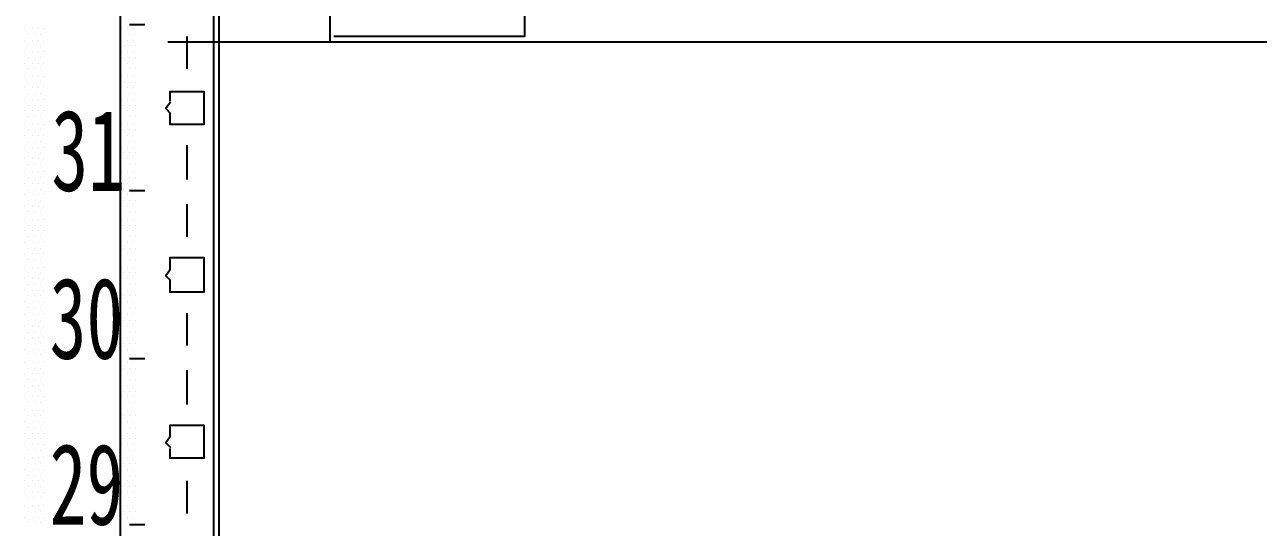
# Model space of a CAD drawing. Header units: metres. Extents: x 17 to 1264, y 17 to 859.
# Drawn here: x 380.9 to 474, y 449.8 to 487.7 of the extents above; entities that cross this region are included whole.
import ezdxf

# ---------------------------------------------------------------- set-up
doc = ezdxf.new("R2010")
doc.units = ezdxf.units.M
for name, color, linetype in [('LINES', 7, 'Continuous'), ('POLYLINES', 4, 'Continuous'), ('RECTS', 7, 'Continuous'), ('TEXTS', 3, 'Continuous')]:
    doc.layers.add(name, color=color, linetype=linetype)

msp = doc.modelspace()

# ---------------------------------------------------------------- linework, layer by layer
at = {"layer": 'LINES'}
for p, q in [((395.56, 96.77), (395.56, 692.06)), ((380.87, 487.44), (380.87, 487.44)), ((381.16, 487.01), (381.16, 487.01)), ((381.45, 487.44), (381.45, 487.44)), ((381.59, 487.01), (381.59, 487.01)), ((381.88, 487.44), (381.88, 487.44)), ((382.03, 487.01), (382.03, 487.01)), ((382.31, 487.44), (382.31, 487.44)), ((388.07, 487.44), (388.07, 487.44)), ((388.36, 487.01), (388.36, 487.01)), ((388.65, 487.44), (388.65, 487.44)), ((389.95, 487.73), (388.79, 487.73)), ((388.79, 487.01), (388.79, 487.01)), ((389.08, 487.44), (389.08, 487.44)), ((389.23, 487.01), (389.23, 487.01)), ((380.87, 486.58), (380.87, 486.58)), ((381.16, 486.14), (381.16, 486.14)), ((381.45, 486.58), (381.45, 486.58)), ((381.59, 486.14), (381.59, 486.14)), ((381.88, 486.58), (381.88, 486.58)), ((382.03, 486.14), (382.03, 486.14)), ((382.31, 486.58), (382.31, 486.58)), ((388.07, 486.58), (388.07, 486.58)), ((388.36, 486.14), (388.36, 486.14)), ((388.65, 486.58), (388.65, 486.58)), ((388.79, 486.14), (388.79, 486.14)), ((389.08, 486.58), (389.08, 486.58)), ((389.23, 486.14), (389.23, 486.14)), ((393.11, 486.86), (393.11, 484.42)), ((380.87, 485.71), (380.87, 485.71)), ((381.16, 485.28), (381.16, 485.28)), ((381.45, 485.71), (381.45, 485.71)), ((381.59, 485.28), (381.59, 485.28)), ((381.88, 485.71), (381.88, 485.71)), ((382.03, 485.28), (382.03, 485.28)), ((382.31, 485.71), (382.31, 485.71)), ((388.07, 485.71), (388.07, 485.71)), ((388.36, 485.28), (388.36, 485.28)), ((388.65, 485.71), (388.65, 485.71)), ((388.79, 485.28), (388.79, 485.28)), ((389.08, 485.71), (389.08, 485.71)), ((389.23, 485.28), (389.23, 485.28)), ((380.87, 484.85), (380.87, 484.85)), ((381.16, 484.42), (381.16, 484.42)), ((381.45, 484.85), (381.45, 484.85)), ((381.59, 484.42), (381.59, 484.42)), ((381.88, 484.85), (381.88, 484.85)), ((382.03, 484.42), (382.03, 484.42)), ((382.31, 484.85), (382.31, 484.85)), ((388.07, 484.85), (388.07, 484.85)), ((388.36, 484.42), (388.36, 484.42)), ((388.65, 484.85), (388.65, 484.85)), ((388.79, 484.42), (388.79, 484.42)), ((389.08, 484.85), (389.08, 484.85)), ((389.23, 484.42), (389.23, 484.42)), ((380.87, 483.84), (380.87, 483.84)), ((381.16, 483.41), (381.16, 483.41)), ((381.45, 483.84), (381.45, 483.84)), ((381.59, 483.41), (381.59, 483.41)), ((381.88, 483.84), (381.88, 483.84)), ((382.03, 483.41), (382.03, 483.41)), ((382.31, 483.84), (382.31, 483.84)), ((388.07, 483.84), (388.07, 483.84)), ((388.36, 483.41), (388.36, 483.41)), ((388.65, 483.84), (388.65, 483.84)), ((388.79, 483.41), (388.79, 483.41)), ((389.08, 483.84), (389.08, 483.84)), ((389.23, 483.41), (389.23, 483.41)), ((380.87, 482.98), (380.87, 482.98)), ((381.16, 482.54), (381.16, 482.54)), ((381.45, 482.98), (381.45, 482.98)), ((381.59, 482.54), (381.59, 482.54)), ((381.88, 482.98), (381.88, 482.98)), ((382.03, 482.54), (382.03, 482.54)), ((382.31, 482.98), (382.31, 482.98)), ((388.07, 482.98), (388.07, 482.98)), ((388.36, 482.54), (388.36, 482.54)), ((388.65, 482.98), (388.65, 482.98)), ((388.79, 482.54), (388.79, 482.54)), ((389.08, 482.98), (389.08, 482.98)), ((389.23, 482.54), (389.23, 482.54)), ((380.87, 482.11), (380.87, 482.11)), ((381.16, 481.68), (381.16, 481.68)), ((381.45, 482.11), (381.45, 482.11)), ((381.59, 481.68), (381.59, 481.68)), ((381.88, 482.11), (381.88, 482.11)), ((382.03, 481.68), (382.03, 481.68)), ((382.31, 482.11), (382.31, 482.11)), ((388.07, 482.11), (388.07, 482.11)), ((388.36, 481.68), (388.36, 481.68)), ((388.65, 482.11), (388.65, 482.11)), ((388.79, 481.68), (388.79, 481.68)), ((389.08, 482.11), (389.08, 482.11)), ((389.23, 481.68), (389.23, 481.68)), ((380.87, 481.25), (380.87, 481.25)), ((381.16, 480.82), (381.16, 480.82)), ((381.45, 481.25), (381.45, 481.25)), ((381.59, 480.82), (381.59, 480.82)), ((381.88, 481.25), (381.88, 481.25)), ((382.03, 480.82), (382.03, 480.82)), ((382.31, 481.25), (382.31, 481.25)), ((388.07, 481.25), (388.07, 481.25)), ((388.36, 480.82), (388.36, 480.82)), ((388.65, 481.25), (388.65, 481.25)), ((388.79, 480.82), (388.79, 480.82)), ((389.08, 481.25), (389.08, 481.25)), ((389.23, 480.82), (389.23, 480.82)), ((380.87, 480.24), (380.87, 480.24)), ((381.16, 479.81), (381.16, 479.81)), ((381.45, 480.24), (381.45, 480.24)), ((381.59, 479.81), (381.59, 479.81)), ((381.88, 480.24), (381.88, 480.24)), ((382.03, 479.81), (382.03, 479.81)), ((382.31, 480.24), (382.31, 480.24)), ((388.07, 480.24), (388.07, 480.24)), ((388.36, 479.81), (388.36, 479.81)), ((388.65, 480.24), (388.65, 480.24)), ((388.79, 479.81), (388.79, 479.81)), ((389.08, 480.24), (389.08, 480.24)), ((389.23, 479.81), (389.23, 479.81)), ((380.87, 479.38), (380.87, 479.38)), ((381.16, 478.94), (381.16, 478.94)), ((381.45, 479.38), (381.45, 479.38)), ((381.59, 478.94), (381.59, 478.94)), ((381.88, 479.38), (381.88, 479.38)), ((382.03, 478.94), (382.03, 478.94)), ((382.31, 479.38), (382.31, 479.38)), ((388.07, 479.38), (388.07, 479.38)), ((388.36, 478.94), (388.36, 478.94)), ((388.65, 479.38), (388.65, 479.38)), ((388.79, 478.94), (388.79, 478.94)), ((389.08, 479.38), (389.08, 479.38)), ((389.23, 478.94), (389.23, 478.94)), ((393.11, 478.66), (393.11, 476.06)), ((380.87, 478.51), (380.87, 478.51)), ((380.87, 477.65), (380.87, 477.65)), ((381.16, 478.08), (381.16, 478.08)), ((381.45, 478.51), (381.45, 478.51)), ((381.45, 477.65), (381.45, 477.65)), ((381.59, 478.08), (381.59, 478.08)), ((381.88, 478.51), (381.88, 478.51)), ((381.88, 477.65), (381.88, 477.65)), ((382.03, 478.08), (382.03, 478.08)), ((382.31, 478.51), (382.31, 478.51)), ((382.31, 477.65), (382.31, 477.65)), ((388.07, 478.51), (388.07, 478.51)), ((388.07, 477.65), (388.07, 477.65)), ((388.36, 478.08), (388.36, 478.08)), ((388.65, 478.51), (388.65, 478.51)), ((388.65, 477.65), (388.65, 477.65)), ((388.79, 478.08), (388.79, 478.08)), ((389.08, 478.51), (389.08, 478.51)), ((389.08, 477.65), (389.08, 477.65)), ((389.23, 478.08), (389.23, 478.08)), ((381.16, 477.22), (381.16, 477.22)), ((381.59, 477.22), (381.59, 477.22)), ((382.03, 477.22), (382.03, 477.22)), ((388.36, 477.22), (388.36, 477.22)), ((388.79, 477.22), (388.79, 477.22)), ((389.23, 477.22), (389.23, 477.22)), ((380.87, 476.64), (380.87, 476.64)), ((380.87, 475.78), (380.87, 475.78)), ((381.16, 476.21), (381.16, 476.21)), ((381.45, 476.64), (381.45, 476.64)), ((381.45, 475.78), (381.45, 475.78)), ((381.59, 476.21), (381.59, 476.21)), ((381.88, 476.64), (381.88, 476.64)), ((381.88, 475.78), (381.88, 475.78)), ((382.03, 476.21), (382.03, 476.21)), ((382.31, 476.64), (382.31, 476.64)), ((382.31, 475.78), (382.31, 475.78)), ((388.07, 476.64), (388.07, 476.64)), ((388.07, 475.78), (388.07, 475.78)), ((388.36, 476.21), (388.36, 476.21)), ((388.65, 476.64), (388.65, 476.64)), ((388.65, 475.78), (388.65, 475.78)), ((388.79, 476.21), (388.79, 476.21)), ((389.08, 476.64), (389.08, 476.64)), ((389.08, 475.78), (389.08, 475.78)), ((389.23, 476.21), (389.23, 476.21)), ((380.87, 474.91), (380.87, 474.91)), ((381.16, 475.34), (381.16, 475.34)), ((381.45, 474.91), (381.45, 474.91)), ((381.59, 475.34), (381.59, 475.34)), ((381.88, 474.91), (381.88, 474.91)), ((382.03, 475.34), (382.03, 475.34)), ((382.31, 474.91), (382.31, 474.91)), ((388.07, 474.91), (388.07, 474.91)), ((388.36, 475.34), (388.36, 475.34)), ((388.65, 474.91), (388.65, 474.91)), ((388.79, 475.34), (388.79, 475.34)), ((389.95, 475.2), (388.79, 475.2)), ((389.08, 474.91), (389.08, 474.91)), ((389.23, 475.34), (389.23, 475.34)), ((380.87, 474.05), (380.87, 474.05)), ((381.16, 474.48), (381.16, 474.48)), ((381.45, 474.05), (381.45, 474.05)), ((381.59, 474.48), (381.59, 474.48)), ((381.88, 474.05), (381.88, 474.05)), ((382.03, 474.48), (382.03, 474.48)), ((382.31, 474.05), (382.31, 474.05)), ((388.07, 474.05), (388.07, 474.05)), ((388.36, 474.48), (388.36, 474.48)), ((388.65, 474.05), (388.65, 474.05)), ((388.79, 474.48), (388.79, 474.48)), ((389.08, 474.05), (389.08, 474.05)), ((389.23, 474.48), (389.23, 474.48)), ((393.11, 474.19), (393.11, 471.74)), ((380.87, 473.04), (380.87, 473.04)), ((381.16, 473.62), (381.16, 473.62)), ((381.45, 473.04), (381.45, 473.04)), ((381.59, 473.62), (381.59, 473.62)), ((381.88, 473.04), (381.88, 473.04)), ((382.03, 473.62), (382.03, 473.62)), ((382.31, 473.04), (382.31, 473.04)), ((388.07, 473.04), (388.07, 473.04)), ((388.36, 473.62), (388.36, 473.62)), ((388.65, 473.04), (388.65, 473.04)), ((388.79, 473.62), (388.79, 473.62)), ((389.08, 473.04), (389.08, 473.04)), ((389.23, 473.62), (389.23, 473.62)), ((380.87, 472.18), (380.87, 472.18)), ((381.16, 472.61), (381.16, 472.61)), ((381.45, 472.18), (381.45, 472.18)), ((381.59, 472.61), (381.59, 472.61)), ((381.88, 472.18), (381.88, 472.18)), ((382.03, 472.61), (382.03, 472.61)), ((382.31, 472.18), (382.31, 472.18)), ((388.07, 472.18), (388.07, 472.18)), ((388.36, 472.61), (388.36, 472.61)), ((388.65, 472.18), (388.65, 472.18)), ((388.79, 472.61), (388.79, 472.61)), ((389.08, 472.18), (389.08, 472.18)), ((389.23, 472.61), (389.23, 472.61)), ((380.87, 471.31), (380.87, 471.31)), ((381.16, 471.74), (381.16, 471.74)), ((381.45, 471.31), (381.45, 471.31)), ((381.59, 471.74), (381.59, 471.74)), ((381.88, 471.31), (381.88, 471.31)), ((382.03, 471.74), (382.03, 471.74)), ((382.31, 471.31), (382.31, 471.31)), ((388.07, 471.31), (388.07, 471.31)), ((388.36, 471.74), (388.36, 471.74)), ((388.65, 471.31), (388.65, 471.31)), ((388.79, 471.74), (388.79, 471.74)), ((389.08, 471.31), (389.08, 471.31)), ((389.23, 471.74), (389.23, 471.74)), ((380.87, 470.45), (380.87, 470.45)), ((381.16, 470.88), (381.16, 470.88)), ((381.45, 470.45), (381.45, 470.45)), ((381.59, 470.88), (381.59, 470.88)), ((381.88, 470.45), (381.88, 470.45)), ((382.03, 470.88), (382.03, 470.88)), ((382.31, 470.45), (382.31, 470.45)), ((388.07, 470.45), (388.07, 470.45)), ((388.36, 470.88), (388.36, 470.88)), ((388.65, 470.45), (388.65, 470.45)), ((388.79, 470.88), (388.79, 470.88)), ((389.08, 470.45), (389.08, 470.45)), ((389.23, 470.88), (389.23, 470.88)), ((380.87, 469.44), (380.87, 469.44)), ((381.16, 470.02), (381.16, 470.02)), ((381.45, 469.44), (381.45, 469.44)), ((381.59, 470.02), (381.59, 470.02)), ((381.88, 469.44), (381.88, 469.44)), ((382.03, 470.02), (382.03, 470.02)), ((382.31, 469.44), (382.31, 469.44)), ((388.07, 469.44), (388.07, 469.44)), ((388.36, 470.02), (388.36, 470.02)), ((388.65, 469.44), (388.65, 469.44)), ((388.79, 470.02), (388.79, 470.02)), ((389.08, 469.44), (389.08, 469.44)), ((389.23, 470.02), (389.23, 470.02)), ((380.87, 468.58), (380.87, 468.58)), ((381.16, 469.01), (381.16, 469.01)), ((381.45, 468.58), (381.45, 468.58)), ((381.59, 469.01), (381.59, 469.01)), ((381.88, 468.58), (381.88, 468.58)), ((382.03, 469.01), (382.03, 469.01)), ((382.31, 468.58), (382.31, 468.58)), ((388.07, 468.58), (388.07, 468.58)), ((388.36, 469.01), (388.36, 469.01)), ((388.65, 468.58), (388.65, 468.58)), ((388.79, 469.01), (388.79, 469.01)), ((389.08, 468.58), (389.08, 468.58)), ((389.23, 469.01), (389.23, 469.01)), ((380.87, 467.71), (380.87, 467.71)), ((381.16, 468.14), (381.16, 468.14)), ((381.45, 467.71), (381.45, 467.71)), ((381.59, 468.14), (381.59, 468.14)), ((381.88, 467.71), (381.88, 467.71)), ((382.03, 468.14), (382.03, 468.14)), ((382.31, 467.71), (382.31, 467.71)), ((388.07, 467.71), (388.07, 467.71)), ((388.36, 468.14), (388.36, 468.14)), ((388.65, 467.71), (388.65, 467.71)), ((388.79, 468.14), (388.79, 468.14)), ((389.08, 467.71), (389.08, 467.71)), ((389.23, 468.14), (389.23, 468.14)), ((380.87, 466.85), (380.87, 466.85)), ((381.16, 467.28), (381.16, 467.28)), ((381.45, 466.85), (381.45, 466.85)), ((381.59, 467.28), (381.59, 467.28)), ((381.88, 466.85), (381.88, 466.85)), ((382.03, 467.28), (382.03, 467.28)), ((382.31, 466.85), (382.31, 466.85)), ((388.07, 466.85), (388.07, 466.85)), ((388.36, 467.28), (388.36, 467.28)), ((388.65, 466.85), (388.65, 466.85)), ((388.79, 467.28), (388.79, 467.28)), ((389.08, 466.85), (389.08, 466.85)), ((389.23, 467.28), (389.23, 467.28)), ((380.87, 465.84), (380.87, 465.84)), ((381.16, 466.42), (381.16, 466.42)), ((381.45, 465.84), (381.45, 465.84)), ((381.59, 466.42), (381.59, 466.42)), ((381.88, 465.84), (381.88, 465.84)), ((382.03, 466.42), (382.03, 466.42)), ((382.31, 465.84), (382.31, 465.84)), ((388.07, 465.84), (388.07, 465.84)), ((388.36, 466.42), (388.36, 466.42)), ((388.65, 465.84), (388.65, 465.84)), ((388.79, 466.42), (388.79, 466.42)), ((389.08, 465.84), (389.08, 465.84)), ((389.23, 466.42), (389.23, 466.42)), ((393.11, 465.98), (393.11, 463.54)), ((380.87, 464.98), (380.87, 464.98)), ((381.16, 465.41), (381.16, 465.41)), ((381.45, 464.98), (381.45, 464.98)), ((381.59, 465.41), (381.59, 465.41)), ((381.88, 464.98), (381.88, 464.98)), ((382.03, 465.41), (382.03, 465.41)), ((382.31, 464.98), (382.31, 464.98)), ((388.07, 464.98), (388.07, 464.98)), ((388.36, 465.41), (388.36, 465.41)), ((388.65, 464.98), (388.65, 464.98)), ((388.79, 465.41), (388.79, 465.41)), ((389.08, 464.98), (389.08, 464.98)), ((389.23, 465.41), (389.23, 465.41)), ((380.87, 464.11), (380.87, 464.11)), ((381.16, 464.54), (381.16, 464.54)), ((381.16, 463.68), (381.16, 463.68)), ((381.45, 464.11), (381.45, 464.11)), ((381.59, 464.54), (381.59, 464.54)), ((381.59, 463.68), (381.59, 463.68)), ((381.88, 464.11), (381.88, 464.11)), ((382.03, 464.54), (382.03, 464.54)), ((382.03, 463.68), (382.03, 463.68)), ((382.31, 464.11), (382.31, 464.11)), ((388.07, 464.11), (388.07, 464.11)), ((388.36, 464.54), (388.36, 464.54)), ((388.36, 463.68), (388.36, 463.68)), ((388.65, 464.11), (388.65, 464.11)), ((388.79, 464.54), (388.79, 464.54)), ((388.79, 463.68), (388.79, 463.68)), ((389.08, 464.11), (389.08, 464.11)), ((389.23, 464.54), (389.23, 464.54)), ((389.23, 463.68), (389.23, 463.68)), ((380.87, 463.25), (380.87, 463.25)), ((381.16, 462.82), (381.16, 462.82)), ((381.45, 463.25), (381.45, 463.25)), ((381.59, 462.82), (381.59, 462.82)), ((381.88, 463.25), (381.88, 463.25)), ((382.03, 462.82), (382.03, 462.82)), ((382.31, 463.25), (382.31, 463.25)), ((388.07, 463.25), (388.07, 463.25)), ((388.36, 462.82), (388.36, 462.82)), ((388.65, 463.25), (388.65, 463.25)), ((388.79, 462.82), (388.79, 462.82)), ((389.08, 463.25), (389.08, 463.25)), ((389.23, 462.82), (389.23, 462.82)), ((380.87, 462.24), (380.87, 462.24)), ((381.16, 461.81), (381.16, 461.81)), ((381.45, 462.24), (381.45, 462.24)), ((381.59, 461.81), (381.59, 461.81)), ((381.88, 462.24), (381.88, 462.24)), ((382.03, 461.81), (382.03, 461.81)), ((382.31, 462.24), (382.31, 462.24)), ((388.07, 462.24), (388.07, 462.24)), ((388.36, 461.81), (388.36, 461.81)), ((388.65, 462.24), (388.65, 462.24)), ((389.95, 462.53), (388.79, 462.53)), ((388.79, 461.81), (388.79, 461.81)), ((389.08, 462.24), (389.08, 462.24)), ((389.23, 461.81), (389.23, 461.81)), ((380.87, 461.38), (380.87, 461.38)), ((381.16, 460.94), (381.16, 460.94)), ((381.45, 461.38), (381.45, 461.38)), ((381.59, 460.94), (381.59, 460.94)), ((381.88, 461.38), (381.88, 461.38)), ((382.03, 460.94), (382.03, 460.94)), ((382.31, 461.38), (382.31, 461.38)), ((388.07, 461.38), (388.07, 461.38)), ((388.36, 460.94), (388.36, 460.94)), ((388.65, 461.38), (388.65, 461.38)), ((388.79, 460.94), (388.79, 460.94)), ((389.08, 461.38), (389.08, 461.38)), ((389.23, 460.94), (389.23, 460.94)), ((393.11, 461.66), (393.11, 459.07)), ((380.87, 460.51), (380.87, 460.51)), ((381.16, 460.08), (381.16, 460.08)), ((381.45, 460.51), (381.45, 460.51)), ((381.59, 460.08), (381.59, 460.08)), ((381.88, 460.51), (381.88, 460.51)), ((382.03, 460.08), (382.03, 460.08)), ((382.31, 460.51), (382.31, 460.51)), ((388.07, 460.51), (388.07, 460.51)), ((388.36, 460.08), (388.36, 460.08)), ((388.65, 460.51), (388.65, 460.51)), ((388.79, 460.08), (388.79, 460.08)), ((389.08, 460.51), (389.08, 460.51)), ((389.23, 460.08), (389.23, 460.08)), ((380.87, 459.65), (380.87, 459.65)), ((381.16, 459.22), (381.16, 459.22)), ((381.45, 459.65), (381.45, 459.65)), ((381.59, 459.22), (381.59, 459.22)), ((381.88, 459.65), (381.88, 459.65)), ((382.03, 459.22), (382.03, 459.22)), ((382.31, 459.65), (382.31, 459.65)), ((388.07, 459.65), (388.07, 459.65)), ((388.36, 459.22), (388.36, 459.22)), ((388.65, 459.65), (388.65, 459.65)), ((388.79, 459.22), (388.79, 459.22)), ((389.08, 459.65), (389.08, 459.65)), ((389.23, 459.22), (389.23, 459.22)), ((380.87, 458.64), (380.87, 458.64)), ((381.16, 458.21), (381.16, 458.21)), ((381.45, 458.64), (381.45, 458.64)), ((381.59, 458.21), (381.59, 458.21)), ((381.88, 458.64), (381.88, 458.64)), ((382.03, 458.21), (382.03, 458.21)), ((382.31, 458.64), (382.31, 458.64)), ((388.07, 458.64), (388.07, 458.64)), ((388.36, 458.21), (388.36, 458.21)), ((388.65, 458.64), (388.65, 458.64)), ((388.79, 458.21), (388.79, 458.21)), ((389.08, 458.64), (389.08, 458.64)), ((389.23, 458.21), (389.23, 458.21)), ((380.87, 457.78), (380.87, 457.78)), ((381.16, 457.34), (381.16, 457.34)), ((381.45, 457.78), (381.45, 457.78)), ((381.59, 457.34), (381.59, 457.34)), ((381.88, 457.78), (381.88, 457.78)), ((382.03, 457.34), (382.03, 457.34)), ((382.31, 457.78), (382.31, 457.78)), ((388.07, 457.78), (388.07, 457.78)), ((388.36, 457.34), (388.36, 457.34)), ((388.65, 457.78), (388.65, 457.78)), ((388.79, 457.34), (388.79, 457.34)), ((389.08, 457.78), (389.08, 457.78)), ((389.23, 457.34), (389.23, 457.34)), ((380.87, 456.91), (380.87, 456.91)), ((381.16, 456.48), (381.16, 456.48)), ((381.45, 456.91), (381.45, 456.91)), ((381.59, 456.48), (381.59, 456.48)), ((381.88, 456.91), (381.88, 456.91)), ((382.03, 456.48), (382.03, 456.48)), ((382.31, 456.91), (382.31, 456.91)), ((388.07, 456.91), (388.07, 456.91)), ((388.36, 456.48), (388.36, 456.48)), ((388.65, 456.91), (388.65, 456.91)), ((388.79, 456.48), (388.79, 456.48)), ((389.08, 456.91), (389.08, 456.91)), ((389.23, 456.48), (389.23, 456.48)), ((380.87, 456.05), (380.87, 456.05)), ((381.16, 455.62), (381.16, 455.62)), ((381.45, 456.05), (381.45, 456.05)), ((381.59, 455.62), (381.59, 455.62)), ((381.88, 456.05), (381.88, 456.05)), ((382.03, 455.62), (382.03, 455.62)), ((382.31, 456.05), (382.31, 456.05)), ((388.07, 456.05), (388.07, 456.05)), ((388.36, 455.62), (388.36, 455.62)), ((388.65, 456.05), (388.65, 456.05)), ((388.79, 455.62), (388.79, 455.62)), ((389.08, 456.05), (389.08, 456.05)), ((389.23, 455.62), (389.23, 455.62)), ((380.87, 455.04), (380.87, 455.04)), ((381.16, 454.61), (381.16, 454.61)), ((381.45, 455.04), (381.45, 455.04)), ((381.59, 454.61), (381.59, 454.61)), ((381.88, 455.04), (381.88, 455.04)), ((382.03, 454.61), (382.03, 454.61)), ((382.31, 455.04), (382.31, 455.04)), ((388.07, 455.04), (388.07, 455.04)), ((388.36, 454.61), (388.36, 454.61)), ((388.65, 455.04), (388.65, 455.04)), ((388.79, 454.61), (388.79, 454.61)), ((389.08, 455.04), (389.08, 455.04)), ((389.23, 454.61), (389.23, 454.61)), ((380.87, 454.18), (380.87, 454.18)), ((381.16, 453.74), (381.16, 453.74)), ((381.45, 454.18), (381.45, 454.18)), ((381.59, 453.74), (381.59, 453.74)), ((381.88, 454.18), (381.88, 454.18)), ((382.03, 453.74), (382.03, 453.74)), ((382.31, 454.18), (382.31, 454.18)), ((388.07, 454.18), (388.07, 454.18)), ((388.36, 453.74), (388.36, 453.74)), ((388.65, 454.18), (388.65, 454.18)), ((388.79, 453.74), (388.79, 453.74)), ((389.08, 454.18), (389.08, 454.18)), ((389.23, 453.74), (389.23, 453.74)), ((380.87, 453.31), (380.87, 453.31)), ((381.16, 452.88), (381.16, 452.88)), ((381.45, 453.31), (381.45, 453.31)), ((381.59, 452.88), (381.59, 452.88)), ((381.88, 453.31), (381.88, 453.31)), ((382.03, 452.88), (382.03, 452.88)), ((382.31, 453.31), (382.31, 453.31)), ((388.07, 453.31), (388.07, 453.31)), ((388.36, 452.88), (388.36, 452.88)), ((388.65, 453.31), (388.65, 453.31)), ((388.79, 452.88), (388.79, 452.88)), ((389.08, 453.31), (389.08, 453.31)), ((389.23, 452.88), (389.23, 452.88)), ((393.11, 453.31), (393.11, 450.86)), ((380.87, 452.45), (380.87, 452.45)), ((381.16, 452.02), (381.16, 452.02)), ((381.45, 452.45), (381.45, 452.45)), ((381.59, 452.02), (381.59, 452.02)), ((381.88, 452.45), (381.88, 452.45)), ((382.03, 452.02), (382.03, 452.02)), ((382.31, 452.45), (382.31, 452.45)), ((388.07, 452.45), (388.07, 452.45)), ((388.36, 452.02), (388.36, 452.02)), ((388.65, 452.45), (388.65, 452.45)), ((388.79, 452.02), (388.79, 452.02)), ((389.08, 452.45), (389.08, 452.45)), ((389.23, 452.02), (389.23, 452.02)), ((380.87, 451.44), (380.87, 451.44)), ((381.16, 451.01), (381.16, 451.01)), ((381.45, 451.44), (381.45, 451.44)), ((381.59, 451.01), (381.59, 451.01)), ((381.88, 451.44), (381.88, 451.44)), ((382.03, 451.01), (382.03, 451.01)), ((382.31, 451.44), (382.31, 451.44)), ((388.07, 451.44), (388.07, 451.44)), ((388.36, 451.01), (388.36, 451.01)), ((388.65, 451.44), (388.65, 451.44)), ((388.79, 451.01), (388.79, 451.01)), ((389.08, 451.44), (389.08, 451.44)), ((389.23, 451.01), (389.23, 451.01)), ((380.87, 450.58), (380.87, 450.58)), ((381.16, 450.14), (381.16, 450.14)), ((381.45, 450.58), (381.45, 450.58)), ((381.59, 450.14), (381.59, 450.14)), ((381.88, 450.58), (381.88, 450.58)), ((382.03, 450.14), (382.03, 450.14)), ((382.31, 450.58), (382.31, 450.58)), ((388.07, 450.58), (388.07, 450.58)), ((388.36, 450.14), (388.36, 450.14)), ((388.65, 450.58), (388.65, 450.58)), ((388.79, 450.14), (388.79, 450.14)), ((389.95, 450), (388.79, 450)), ((389.08, 450.58), (389.08, 450.58)), ((389.23, 450.14), (389.23, 450.14))]:
    msp.add_line(p, q, dxfattribs=at)
at = {"layer": 'POLYLINES'}
for points in [[(388.07, 692.06), (388.07, 550.08), (388.07, 96.77)], [(395.13, 674.78), (395.13, 535.82), (395.13, 96.77)], [(391.82, 481.1), (391.82, 480.24), (394.41, 480.24), (394.41, 482.69), (391.82, 482.69), (391.82, 481.97)], [(391.88, 481.9), (391.53, 481.41), (391.88, 481.05)], [(391.82, 468.43), (391.82, 467.57), (394.41, 467.57), (394.41, 470.16), (391.82, 470.16), (391.82, 469.3)], [(391.88, 469.29), (391.53, 468.79), (391.88, 468.44)], [(391.82, 455.76), (391.82, 455.04), (394.41, 455.04), (394.41, 457.49), (391.82, 457.49), (391.82, 456.62)], [(391.88, 456.68), (391.53, 456.18), (391.88, 455.83)]]:
    msp.add_lwpolyline(points, dxfattribs=at)
at = {"layer": 'RECTS'}
for points in [[(391.67, 549.07), (403.91, 549.07), (403.91, 486.43), (391.67, 486.43)], [(403.91, 549.07), (529.19, 549.07), (529.19, 486.43), (403.91, 486.43)], [(403.91, 549.07), (529.19, 549.07), (529.19, 486.43), (403.91, 486.43)], [(404.2, 548.64), (418.6, 548.64), (418.6, 486.86), (404.2, 486.86)]]:
    msp.add_lwpolyline(points, dxfattribs=at)

# ---------------------------------------------------------------- texts
at = {"layer": 'TEXTS', "width": 0.666667}
for s, p in [('31', (382.89, 475.2)), ('30', (382.75, 462.53)), ('29', (382.75, 450))]:
    msp.add_text(s, height=6.13, dxfattribs=at).set_placement(p)

doc.saveas('drawing.dxf')
